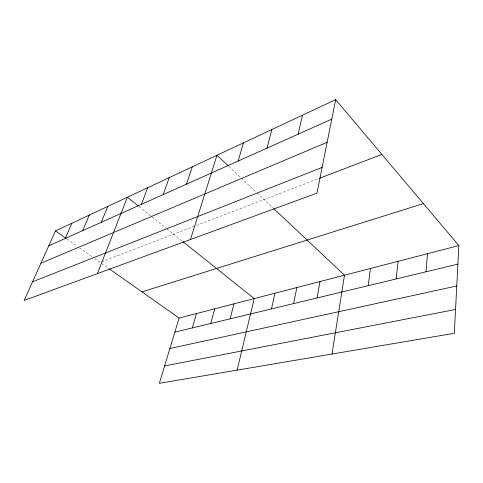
<?xml version="1.0" encoding="UTF-8"?>
<svg xmlns="http://www.w3.org/2000/svg" width="483" height="483" viewBox="0 0 483 483"><rect width="100%" height="100%" fill="white"/><g stroke="black" fill="none" stroke-linecap="round" stroke-linejoin="round"><path stroke-width="0.36" stroke-dasharray="2.42 1.81" d="M101.515 261.828L194.208 226.31M196.321 225.501L318.822 178.565M66.908 238.964L77.123 246.167M79.532 247.864L92.241 256.823M94.662 258.526L108.675 268.403M138.965 206.489L166.128 228.199M166.707 228.658L182.314 241.138M228.827 166.418L240.685 177.569M241.222 178.076L256.443 192.391M256.986 192.904L273.245 208.191"/><path stroke-width="0.72" d="M458.85 245.575L454.322 333.282L159.348 383.333L179.102 318.049L458.85 245.575L335.661 99.667L55.485 230.91L24.15 300.456L316.975 193.152L335.661 99.667M426.024 271.778L427.497 253.696M396.175 278.951L398.101 261.315M368.167 285.676L370.485 268.47M332.008 354.039L344.494 275.201L273.789 208.704M317.023 297.963L319.988 281.553M293.616 303.59L296.84 287.548M271.488 308.903L274.942 293.217M298.077 134.22L302.515 115.196M237.135 370.135L254.203 298.597L182.894 241.603M230.101 318.846L233.941 303.843M266.96 148.148L271.863 129.553M210.721 323.501L214.718 308.824M192.325 327.921L196.466 313.552M238.149 161.044L243.42 142.877M190.459 239.514L216.97 155.266L228.29 165.911M186.462 184.18L192.306 166.822M163.194 194.589L169.255 177.617M141.422 204.333L147.659 187.736M97.391 273.62L127.385 197.233L138.386 206.024M101.267 222.307L107.763 206.428M82.714 230.608L89.301 215.074M65.253 238.427L71.907 223.224M48.777 245.799L331.767 119.144M40.934 263.217L327.142 142.292M32.56 281.788L322.119 167.42M319.511 178.299L381.878 154.403M141.96 291.871L423.404 203.584M174.846 332.123L457.89 264.123M169.883 348.515L456.761 285.978M164.618 365.921L455.547 309.47M55.485 230.91L66.304 238.536M109.285 268.838L179.102 318.049"/></g></svg>
